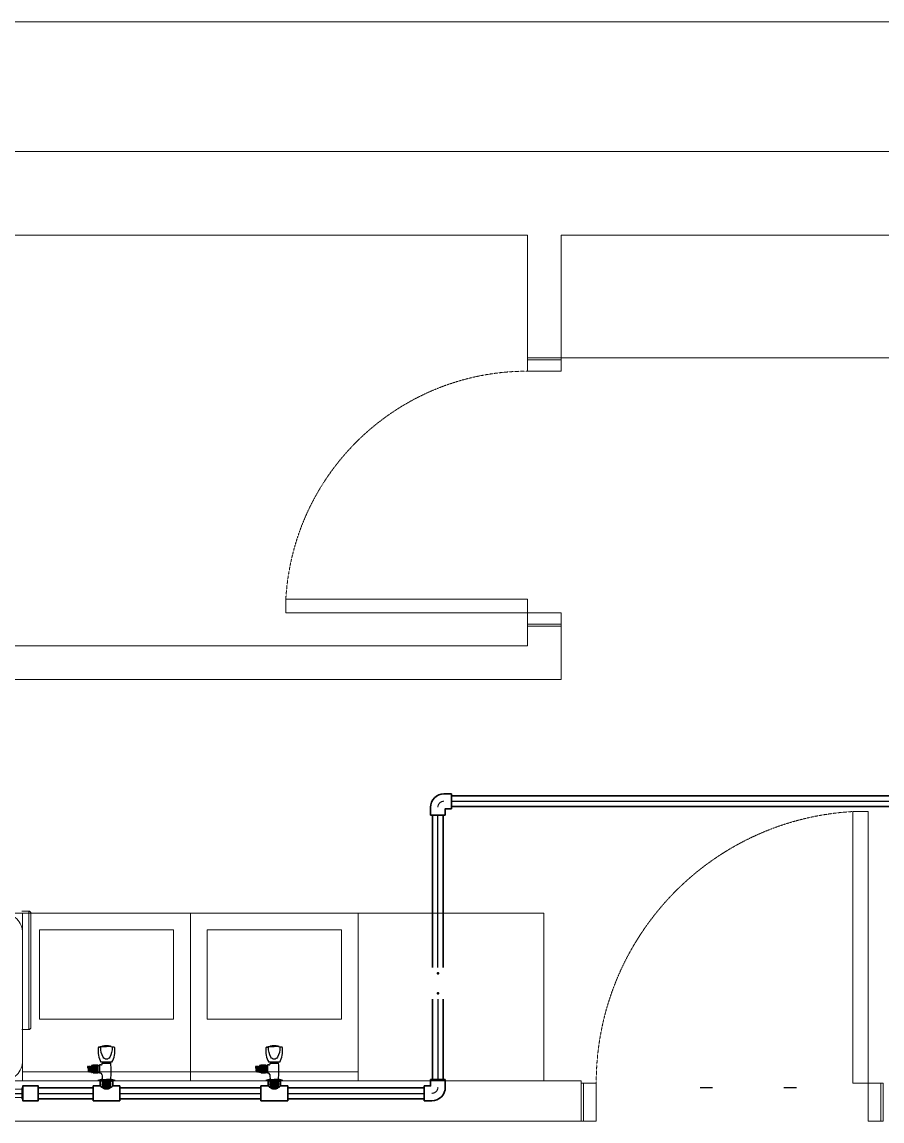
# Model space of a CAD drawing. Header units: metres. Extents: x 1587 to 89247, y -60 to 14723.
# Drawn here: x 4188 to 6750, y 10240 to 13516 of the extents above; entities that cross this region are included whole.
import ezdxf

# ---------------------------------------------------------------- set-up
doc = ezdxf.new("R2010")
doc.units = ezdxf.units.M
doc.header["$LTSCALE"] = 10
doc.set_wipeout_variables(frame=1)
doc.linetypes.add('AXES', pattern=[50.8, 31.75, -6.35, 6.35, -6.35])
doc.linetypes.add('HIDDEN4', pattern=[0.09375, 0.0625, -0.03125])
doc.layers.get('0').update_dxf_attribs({"color": 253, "lineweight": 0})
for name, color, linetype, lineweight in [('ConnectionPoints', 7, 'Continuous', 50), ('DIM1', 251, 'Continuous', 5), ('FIXTURES', 7, 'Continuous', 25), ('Furniture', 7, 'Continuous', 13)]:
    doc.layers.add(name, color=color, linetype=linetype, lineweight=lineweight)
for name, color, linetype in [('DETAIL', 2, 'Continuous'), ('SN-PV', 11, 'Continuous'), ('W-COW', 5, 'Continuous'), ('W-COW-25', 5, 'Continuous'), ('W-COW-25-SingleLine', 3, 'Continuous'), ('W-COW-32', 5, 'Continuous'), ('W-COW-32-SingleLine', 3, 'Continuous'), ('W-COW-40', 5, 'Continuous'), ('W-COW-40-SingleLine', 3, 'Continuous'), ('W-COW-thin', 7, 'Continuous'), ('W-HW1', 1, 'Continuous'), ('WC-DET1', 8, 'Continuous'), ('WC-DET2', 15, 'Continuous'), ('WC-OUTL', 7, 'Continuous')]:
    doc.layers.add(name, color=color, linetype=linetype)

# ---------------------------------------------------------------- blocks, each defined once
blk = doc.blocks.new('A$C244E5C3A')
at = {"layer": 'Furniture'}
blk.add_line((0.0372, 0), (0.0372, 0.7), dxfattribs=at)
for points in [[(0.7, 0), (0, 0), (0, 0.7), (0.7, 0.7)], [(0.63, 0.07), (0.2576, 0.07), (0.2576, 0.63), (0.63, 0.63)]]:
    blk.add_lwpolyline(points, close=True, dxfattribs=at)
blk = doc.blocks.new('mb-sink500x800')
at = {"color": 44, "linetype": 'ByBlock'}
for p, q in [((-184.7, -16.9), (-184.7, -253.1)), ((190.3, -16.9), (190.3, -253.1)), ((-302.5, -135), (-66.9, -135)), ((72.5, -135), (308.1, -135))]:
    blk.add_line(p, q, dxfattribs=at)
at = {"linetype": 'ByBlock'}
for points in [[(-400, -440), (-400, -60, -0.414214), (-340, 0), (340, 0, -0.414214), (400, -60), (400, -440, -0.414214), (340, -500), (-340, -500, -0.414214)], [(-350, -410), (-350, -90, -0.414214), (-310, -50), (-65, -50, -0.414214), (-25, -90), (-25, -410, -0.414214), (-65, -450), (-310, -450, -0.414214)], [(350, -410), (350, -90, 0.414214), (310, -50), (65, -50, 0.414214), (25, -90), (25, -410, 0.414214), (65, -450), (310, -450, 0.414214)]]:
    blk.add_lwpolyline(points, format="xyb", close=True, dxfattribs=at)
for centre in [(-184.7, -135), (190.3, -135)]:
    blk.add_circle(centre, 45, dxfattribs=at)
blk = doc.blocks.new('HEWH')
at = {"layer": 'Furniture', "lineweight": 9}
for points in [[(436.4, 0), (462.6, 0), (462.6, -220.5), (462.6, -441), (436.4, -441)], [(462.6, 0), (464, -0.1), (465.2, -0.5), (466.4, -1.2), (467.5, -2), (468.4, -3.1), (469, -4.3), (469.4, -5.5), (469.5, -6.9), (469.5, -7.1), (469.5, -7.9), (469.5, -9.1), (469.5, -10.8), (469.5, -12.9), (469.5, -15.5), (469.5, -18.6), (469.5, -22.2), (469.5, -26.2), (469.5, -30.6), (469.5, -35.5), (469.5, -40.8), (469.5, -46.5), (469.5, -52.6), (469.5, -59.1), (469.5, -65.9), (469.5, -73.1), (469.5, -80.6), (469.5, -88.5), (469.5, -96.6), (469.5, -105), (469.5, -113.7), (469.5, -122.6), (469.5, -131.8), (469.5, -141.1), (469.5, -150.6), (469.5, -160.3), (469.5, -170.2), (469.5, -180.1), (469.5, -190.1), (469.5, -200.2), (469.5, -210.3), (469.5, -220.5), (469.5, -230.7), (469.5, -240.8), (469.5, -250.9), (469.5, -260.9), (469.5, -270.9), (469.5, -280.7), (469.5, -290.4), (469.5, -299.9), (469.5, -309.3), (469.5, -318.4), (469.5, -327.3), (469.5, -336), (469.5, -344.4), (469.5, -352.6), (469.5, -360.4), (469.5, -367.9), (469.5, -375.1), (469.5, -382), (469.5, -388.4), (469.5, -394.5), (469.5, -400.2), (469.5, -405.5), (469.5, -410.4), (469.5, -414.8), (469.5, -418.8), (469.5, -422.4), (469.5, -425.5), (469.5, -428.1), (469.5, -430.3), (469.5, -432), (469.5, -433.2), (469.5, -433.9), (469.5, -434.1), (469.4, -435.5), (469, -436.8), (468.4, -438), (467.5, -439), (466.4, -439.8), (465.2, -440.5), (464, -440.9), (462.6, -441)]]:
    blk.add_lwpolyline(points, dxfattribs=at)
blk = doc.blocks.new('D.U.V 25mm')
blk.add_wipeout([(94, 12.5), (94, -12.5), (0, -12.5), (0, 12.5)]).dxf.layer = 'W-HW1'
at = {"layer": 'ConnectionPoints', "extrusion": (-1, 1.22465e-16, 0)}
blk.add_point((17, 0), dxfattribs=at)
at = {"layer": 'ConnectionPoints', "extrusion": (1, 0, 0)}
blk.add_point((77, 0), dxfattribs=at)
blk = doc.blocks.new('LAUNDRY FUCET')
at = {"layer": 'DETAIL', "color": 8}
blk.add_open_spline([(20.6, -11.8), (20.6, -11.8), (20.6, 11.8), (20.6, 11.8), (20.6, 11.8), (20.6, 11.8), (20.2, 12.2), (20.2, 12.2), (20.2, 12.2), (20.2, 12.2), (19.8, 11.4), (19.8, 11.4), (19.8, 11.4), (19.8, 11.4), (18.8, 13.1), (18.8, 13.1), (18.8, 13.1), (18.8, 13.1), (18.5, 13.1), (18.5, 13.1), (18.5, 13.1), (18.5, 13.1), (17.6, 11.4), (17.6, 11.4), (17.6, 11.4), (17.6, 11.4), (16.5, 13.1), (16.5, 13.1), (16.5, 13.1), (16.5, 13.1), (16.2, 13.1), (16.2, 13.1), (16.2, 13.1), (16.2, 13.1), (15.3, 11.4), (15.3, 11.4), (15.3, 11.4), (15.3, 11.4), (14.3, 13.1), (14.3, 13.1), (14.3, 13.1), (14.3, 13.1), (14, 13.1), (14, 13.1), (14, 13.1), (14, 13.1), (13, 11.4), (13, 11.4), (13, 11.4), (13, 11.4), (12, 13.1), (12, 13.1), (12, 13.1), (12, 13.1), (11.7, 13.1), (11.7, 13.1), (11.7, 13.1), (11.7, 13.1), (10.8, 11.4), (10.8, 11.4), (10.8, 11.4), (10.8, 11.4), (9.8, 13.1), (9.8, 13.1), (9.8, 13.1), (9.8, 13.1), (9.5, 13.1), (9.5, 13.1), (9.5, 13.1), (9.5, 13.1), (8.5, 11.4), (8.5, 11.4), (8.5, 11.4), (8.5, 11.4), (7.5, 13.1), (7.5, 13.1), (7.5, 13.1), (7.5, 13.1), (7.2, 13.1), (7.2, 13.1), (7.2, 13.1), (7.2, 13.1), (6.3, 11.4), (6.3, 11.4), (6.3, 11.4), (6.3, 11.4), (5.3, 13.1), (5.3, 13.1), (5.3, 13.1), (5.3, 13.1), (5, 13.1), (5, 13.1), (5, 13.1), (5, 13.1), (4.1, 11.4), (4.1, 11.4), (4.1, 11.4), (4.1, 11.4), (3, 13.1), (3, 13.1), (3, 13.1), (3, 13.1), (2.7, 13.1), (2.7, 13.1), (2.7, 13.1), (2.7, 13.1), (1.8, 11.5), (1.8, 11.5), (1.8, 11.5), (1.8, 11.5), (0.8, 13.1), (0.8, 13.1), (0.8, 13.1), (0.8, 13.1), (0.5, 13.1), (0.5, 13.1), (0.5, 13.1), (0.5, 13.1), (0, 12.2), (0, 12.2), (0, 12.2), (0, 12.2), (0, -12.6), (0, -12.6), (0, -12.6), (0, -12.6), (0.7, -11.4), (0.7, -11.4), (0.7, -11.4), (0.7, -11.4), (1.6, -13.1), (1.6, -13.1), (1.6, -13.1), (1.6, -13.1), (1.9, -13.1), (1.9, -13.1), (1.9, -13.1), (1.9, -13.1), (2.9, -11.4), (2.9, -11.4), (2.9, -11.4), (2.9, -11.4), (3.9, -13.1), (3.9, -13.1), (3.9, -13.1), (3.9, -13.1), (4.2, -13.1), (4.2, -13.1), (4.2, -13.1), (4.2, -13.1), (5.2, -11.4), (5.2, -11.4), (5.2, -11.4), (5.2, -11.4), (6.1, -13.1), (6.1, -13.1), (6.1, -13.1), (6.1, -13.1), (6.4, -13.1), (6.4, -13.1), (6.4, -13.1), (6.4, -13.1), (7.4, -11.4), (7.4, -11.4), (7.4, -11.4), (7.4, -11.4), (8.3, -13.1), (8.3, -13.1), (8.3, -13.1), (8.3, -13.1), (8.6, -13.1), (8.6, -13.1), (8.6, -13.1), (8.6, -13.1), (9.7, -11.4), (9.7, -11.4), (9.7, -11.4), (9.7, -11.4), (10.6, -13.1), (10.6, -13.1), (10.6, -13.1), (10.6, -13.1), (10.9, -13.1), (10.9, -13.1), (10.9, -13.1), (10.9, -13.1), (11.9, -11.4), (11.9, -11.4), (11.9, -11.4), (11.9, -11.4), (12.8, -13.1), (12.8, -13.1), (12.8, -13.1), (12.8, -13.1), (13.2, -13.1), (13.2, -13.1), (13.2, -13.1), (13.2, -13.1), (14.2, -11.4), (14.2, -11.4), (14.2, -11.4), (14.2, -11.4), (15.1, -13.1), (15.1, -13.1), (15.1, -13.1), (15.1, -13.1), (15.4, -13.1), (15.4, -13.1), (15.4, -13.1), (15.4, -13.1), (16.4, -11.4), (16.4, -11.4), (16.4, -11.4), (16.4, -11.4), (17.3, -13.1), (17.3, -13.1), (17.3, -13.1), (17.3, -13.1), (17.7, -13.1), (17.7, -13.1), (17.7, -13.1), (17.7, -13.1), (18.7, -11.4), (18.7, -11.4), (18.7, -11.4), (18.7, -11.4), (19.5, -12.9), (19.5, -12.9), (19.5, -12.9), (19.5, -12.9), (20.6, -11.8), (20.6, -11.8)], degree=3, knots=[0, 0, 0, 0, 0.017241, 0.017241, 0.017241, 0.017241, 0.034483, 0.034483, 0.034483, 0.034483, 0.051724, 0.051724, 0.051724, 0.051724, 0.068966, 0.068966, 0.068966, 0.068966, 0.086207, 0.086207, 0.086207, 0.086207, 0.103448, 0.103448, 0.103448, 0.103448, 0.12069, 0.12069, 0.12069, 0.12069, 0.137931, 0.137931, 0.137931, 0.137931, 0.155172, 0.155172, 0.155172, 0.155172, 0.172414, 0.172414, 0.172414, 0.172414, 0.189655, 0.189655, 0.189655, 0.189655, 0.206897, 0.206897, 0.206897, 0.206897, 0.224138, 0.224138, 0.224138, 0.224138, 0.241379, 0.241379, 0.241379, 0.241379, 0.258621, 0.258621, 0.258621, 0.258621, 0.275862, 0.275862, 0.275862, 0.275862, 0.293103, 0.293103, 0.293103, 0.293103, 0.310345, 0.310345, 0.310345, 0.310345, 0.327586, 0.327586, 0.327586, 0.327586, 0.344828, 0.344828, 0.344828, 0.344828, 0.362069, 0.362069, 0.362069, 0.362069, 0.37931, 0.37931, 0.37931, 0.37931, 0.396552, 0.396552, 0.396552, 0.396552, 0.413793, 0.413793, 0.413793, 0.413793, 0.431034, 0.431034, 0.431034, 0.431034, 0.448276, 0.448276, 0.448276, 0.448276, 0.465517, 0.465517, 0.465517, 0.465517, 0.482759, 0.482759, 0.482759, 0.482759, 0.5, 0.5, 0.5, 0.5, 0.517241, 0.517241, 0.517241, 0.517241, 0.534483, 0.534483, 0.534483, 0.534483, 0.551724, 0.551724, 0.551724, 0.551724, 0.568966, 0.568966, 0.568966, 0.568966, 0.586207, 0.586207, 0.586207, 0.586207, 0.603448, 0.603448, 0.603448, 0.603448, 0.62069, 0.62069, 0.62069, 0.62069, 0.637931, 0.637931, 0.637931, 0.637931, 0.655172, 0.655172, 0.655172, 0.655172, 0.672414, 0.672414, 0.672414, 0.672414, 0.689655, 0.689655, 0.689655, 0.689655, 0.706897, 0.706897, 0.706897, 0.706897, 0.724138, 0.724138, 0.724138, 0.724138, 0.741379, 0.741379, 0.741379, 0.741379, 0.758621, 0.758621, 0.758621, 0.758621, 0.775862, 0.775862, 0.775862, 0.775862, 0.793103, 0.793103, 0.793103, 0.793103, 0.810345, 0.810345, 0.810345, 0.810345, 0.827586, 0.827586, 0.827586, 0.827586, 0.844828, 0.844828, 0.844828, 0.844828, 0.862069, 0.862069, 0.862069, 0.862069, 0.87931, 0.87931, 0.87931, 0.87931, 0.896552, 0.896552, 0.896552, 0.896552, 0.913793, 0.913793, 0.913793, 0.913793, 0.931034, 0.931034, 0.931034, 0.931034, 0.948276, 0.948276, 0.948276, 0.948276, 0.965517, 0.965517, 0.965517, 0.965517, 0.982759, 0.982759, 0.982759, 0.982759, 1, 1, 1, 1], dxfattribs=at)
for points in [[(0.7, -11.4), (1.9, -8.5), (0.5, 8.3), (1.9, 11.5)], [(3, -11.4), (4.1, -8.5), (3.1, 8.5), (4.1, 11.5)], [(5.3, -11.4), (6.3, -8.5), (5.3, 8.5), (6.4, 11.5)], [(7.5, -11.4), (8.5, -8.5), (7.5, 8.5), (8.6, 11.5)], [(9.7, -11.4), (10.7, -8.5), (9.7, 8.5), (10.8, 11.5)], [(11.9, -11.4), (13, -8.5), (12, 8.5), (13.1, 11.5)], [(14.2, -11.4), (15.2, -8.5), (14.2, 8.5), (15.3, 11.5)], [(16.4, -11.4), (17.3, -8.9), (16.9, 10), (17.5, 11.5)], [(18.6, -11.4), (19.5, -8.9), (19.2, 10), (19.7, 11.5)]]:
    blk.add_open_spline(points, degree=3, dxfattribs=at)
at = {"layer": 'WC-DET1', "color": 7}
for p, q in [((-55.2, 10.1), (-55.2, -10.2)), ((-52.3, -12.6), (-52.3, 12.5)), ((-52.3, 10.1), (-52.3, -11.2)), ((-3.5, 12.3), (-3.5, 0)), ((-23.8, -25.6), (-46.4, -25.6)), ((-46, -25.6), (-45.4, -25.6)), ((-45.8, -20.5), (-35.1, -20.4)), ((-45.8, -25.6), (-24.5, -25.6)), ((-35.1, -20.4), (-24.5, -20.4)), ((-3.5, -12.2), (-3.5, 0)), ((-3.5, -12.2), (-3.5, -10.7)), ((-24.9, -40.7), (-45.4, -40.7))]:
    blk.add_line(p, q, dxfattribs=at)
at = {"layer": 'WC-DET2'}
for p, q in [((-102.2, 12), (-102.2, -0.2)), ((-102.2, -12.5), (-102.2, -0.2)), ((-47.1, -26.2), (-23.2, -26.2)), ((-46.4, -25.6), (-45.8, -26.2)), ((-45.8, -20.5), (-45, -21.3)), ((-45.8, -21.3), (-24.5, -21.3)), ((-45.2, -25.6), (-45.8, -26.2)), ((-45.8, -39.4), (-45.8, -26.2)), ((-45.8, -39.4), (-45.8, -26.2)), ((-45.2, -25.6), (-44.6, -26.2)), ((-45, -25.6), (-45, -21.3)), ((-43.9, -25.6), (-44.6, -26.2)), ((-44.6, -39.4), (-44.6, -26.2)), ((-44.6, -39.4), (-44.6, -26.2)), ((-43.9, -25.6), (-43.3, -26.2)), ((-42.7, -25.6), (-43.3, -26.2)), ((-43.3, -39.4), (-43.3, -26.2)), ((-43.3, -39.4), (-43.3, -26.2)), ((-42.7, -25.6), (-42.1, -26.2)), ((-41.4, -25.6), (-42.1, -26.2)), ((-42, -39.4), (-42.1, -26.2)), ((-42, -39.4), (-42.1, -26.2)), ((-41.4, -25.6), (-40.8, -26.2)), ((-40.2, -25.6), (-40.8, -26.2)), ((-40.8, -39.4), (-40.8, -26.2)), ((-40.8, -39.4), (-40.8, -26.2)), ((-40.2, -25.6), (-39.5, -26.2)), ((-38.9, -25.6), (-39.5, -26.2)), ((-39.5, -39.4), (-39.5, -26.2)), ((-39.5, -39.4), (-39.5, -26.2)), ((-38.9, -25.6), (-38.3, -26.2)), ((-37.7, -25.6), (-38.3, -26.2)), ((-38.3, -39.4), (-38.3, -26.2)), ((-38.3, -39.4), (-38.3, -26.2)), ((-37.7, -25.6), (-37, -26.2)), ((-36.4, -25.6), (-37, -26.2)), ((-37, -39.4), (-37, -26.2)), ((-37, -39.4), (-37, -26.2)), ((-36.4, -25.6), (-35.8, -26.2)), ((-35.1, -25.6), (-35.8, -26.2)), ((-35.8, -39.4), (-35.8, -26.2)), ((-35.8, -39.4), (-35.8, -26.2)), ((-35.1, -25.6), (-34.5, -26.2)), ((-33.9, -25.6), (-34.5, -26.2)), ((-34.5, -39.4), (-34.5, -26.2)), ((-34.5, -39.4), (-34.5, -26.2)), ((-33.9, -25.6), (-33.3, -26.2)), ((-32.6, -25.6), (-33.3, -26.2)), ((-33.3, -39.4), (-33.3, -26.2)), ((-33.3, -39.4), (-33.3, -26.2)), ((-32.6, -25.6), (-32, -26.2)), ((-31.4, -25.6), (-32, -26.2)), ((-32, -39.4), (-32, -26.2)), ((-32, -39.4), (-32, -26.2)), ((-31.4, -25.6), (-30.7, -26.2)), ((-30.1, -25.6), (-30.7, -26.2)), ((-30.7, -39.4), (-30.7, -26.2)), ((-30.7, -39.4), (-30.7, -26.2)), ((-30.1, -25.6), (-29.5, -26.2)), ((-28.9, -25.6), (-29.5, -26.2)), ((-29.5, -39.4), (-29.5, -26.2)), ((-29.5, -39.4), (-29.5, -26.2)), ((-28.9, -25.6), (-28.2, -26.2)), ((-27.6, -25.6), (-28.2, -26.2)), ((-28.2, -39.4), (-28.2, -26.2)), ((-28.2, -39.4), (-28.2, -26.2)), ((-27.6, -25.6), (-27, -26.2)), ((-26.3, -25.6), (-27, -26.2)), ((-27, -39.4), (-27, -26.2)), ((-27, -39.4), (-27, -26.2)), ((-26.3, -25.6), (-25.7, -26.2)), ((-25.1, -25.6), (-25.7, -26.2)), ((-25.7, -39.4), (-25.7, -26.2)), ((-25.7, -39.4), (-25.7, -26.2)), ((-24.5, -20.4), (-25.3, -21.3)), ((-25.3, -25.6), (-25.3, -21.3)), ((-25.1, -25.6), (-24.5, -26.2)), ((-23.8, -25.6), (-24.5, -26.2)), ((-24.5, -39.4), (-24.5, -26.2)), ((-24.5, -39.4), (-24.5, -26.2)), ((-47.1, -39.4), (-23.2, -39.4)), ((-45.8, -39.4), (-46.4, -40)), ((-45.8, -39.4), (-46.4, -40)), ((-45.8, -39.4), (-45.2, -40)), ((-45.8, -39.4), (-45.2, -40)), ((-44.6, -39.4), (-45.2, -40)), ((-44.6, -39.4), (-43.9, -40)), ((-43.3, -39.4), (-43.9, -40)), ((-36.2, -44.5), (-43.7, -45.9)), ((-25.4, -44.5), (-43.7, -47.8)), ((-26.1, -48.5), (-43.7, -51.6)), ((-26.1, -50.4), (-43.7, -53.5)), ((-43.3, -39.4), (-42.7, -40)), ((-42, -39.4), (-42.7, -40)), ((-42, -39.4), (-41.4, -40)), ((-40.8, -39.4), (-41.4, -40)), ((-40.8, -39.4), (-41.4, -40)), ((-40.8, -39.4), (-40.2, -40)), ((-40.8, -39.4), (-40.2, -40)), ((-39.5, -39.4), (-40.2, -40)), ((-39.5, -39.4), (-38.9, -40)), ((-38.3, -39.4), (-38.9, -40)), ((-38.3, -39.4), (-37.6, -40)), ((-37, -39.4), (-37.6, -40)), ((-37, -39.4), (-36.4, -40)), ((-35.8, -39.4), (-36.4, -40)), ((-35.8, -39.4), (-36.4, -40)), ((-35.8, -39.4), (-35.1, -40)), ((-35.8, -39.4), (-35.1, -40)), ((-34.5, -39.4), (-35.1, -40)), ((-34.5, -39.4), (-33.9, -40)), ((-33.3, -39.4), (-33.9, -40)), ((-33.3, -39.4), (-32.6, -40)), ((-32, -39.4), (-32.6, -40)), ((-32, -39.4), (-31.4, -40)), ((-30.7, -39.4), (-31.4, -40)), ((-30.7, -39.4), (-31.4, -40)), ((-30.7, -39.4), (-30.1, -40)), ((-30.7, -39.4), (-30.1, -40)), ((-29.5, -39.4), (-30.1, -40)), ((-29.5, -39.4), (-28.9, -40)), ((-28.2, -39.4), (-28.9, -40)), ((-28.2, -39.4), (-27.6, -40)), ((-27, -39.4), (-27.6, -40)), ((-27, -39.4), (-27.6, -40)), ((-27, -39.4), (-26.3, -40)), ((-27, -39.4), (-26.3, -40)), ((-25.7, -39.4), (-26.3, -40)), ((-25.7, -39.4), (-25.1, -40)), ((-24.5, -39.4), (-25.1, -40)), ((-24.5, -39.4), (-23.8, -40))]:
    blk.add_line(p, q, dxfattribs=at)
at = {"layer": 'WC-DET2', "linetype": 'Continuous'}
for p, q in [((-43.7, -45.9), (-43.7, -44.5)), ((-43.7, -51.6), (-43.7, -47.8)), ((-43.7, -55.3), (-43.7, -53.5)), ((-42.4, -47.5), (-42.4, -45.6)), ((-42.4, -53.3), (-42.4, -51.4)), ((-27.3, -44.9), (-27.3, -44.5)), ((-27.3, -50.6), (-27.3, -48.7)), ((-26.1, -48.5), (-26.1, -44.5)), ((-26.1, -52.4), (-26.1, -50.4))]:
    blk.add_line(p, q, dxfattribs=at)
at = {"layer": 'WC-DET2'}
for points in [[(-100.1, 16.7, -0.140491), (-70, 9.5, -0.57735), (-70, -9.9, -0.140491), (-100.1, -17.2, -0.140491)], [(-43.7, -55.3), (-40.5, -56.3, 0.280999), (-37.9, -55.7), (-37.3, -55.1, -0.244263), (-35, -54.4), (-31.5, -55.1, 0.270546), (-29.1, -54.2), (-28.3, -53.3, -0.235106), (-26.2, -52.4), (-26.1, -52.4)]]:
    blk.add_lwpolyline(points, format="xyb", dxfattribs=at)
for centre, radius, start, end in [((-30.9, -0.2), 71.3, 166.2733, 193.7685), ((-25, -44.8), 0.377, 109.4921, 180.0209)]:
    blk.add_arc(centre, radius, start, end, dxfattribs=at)
at = {"layer": 'WC-OUTL', "linetype": 'Continuous'}
for p, q in [((-102.4, 12), (-102.2, 12)), ((-102.4, -12.5), (-102.2, -12.5))]:
    blk.add_line(p, q, dxfattribs=at)
at = {"layer": 'WC-OUTL'}
for p, q in [((-102.2, 14.3), (-100.2, 22.9)), ((-102.2, 14.3), (-102.2, 12)), ((-100.1, 23.1), (-100.1, 16.7)), ((-55.2, 16.1), (-55.2, 10.1)), ((-53.3, 10.1), (-55.2, 10.1)), ((-52.3, 12.3), (-52.3, 11.2)), ((-52.3, 11.2), (-52.3, 10.1)), ((-3.5, 10.7), (-3.5, 12.3)), ((-0.4, 25.5), (0, 25.5)), ((0, 25.5), (0, -25.5)), ((-102.2, -14.8), (-102.2, -12.5)), ((-102.2, -14.8), (-100.2, -23.4)), ((-100.1, -17.2), (-100.1, -23.6)), ((-100.1, -23.6), (-100.1, -20.6)), ((-53.3, -10.2), (-55.2, -10.2)), ((-55.2, -10.2), (-55.2, -16.6)), ((-55.2, -12.5), (-55.2, -16.6)), ((-52.3, -11.2), (-52.3, -12.3)), ((-47.4, -16.6), (-47.4, -20.5)), ((-47.4, -20.5), (-45.8, -20.5)), ((-46.4, -25.6), (-47.1, -26.2)), ((-47.1, -39.4), (-47.1, -26.2)), ((-47.1, -39.4), (-47.1, -26.2)), ((-46.4, -25.6), (-45.8, -25.6)), ((-45.8, -25.6), (-45.8, -20.5)), ((-45.8, -23.5), (-45.8, -25.6)), ((-45.8, -25.6), (-45.8, -25.6)), ((-24.5, -25.6), (-24.5, -20.4)), ((-24.5, -20.4), (-22.9, -20.4)), ((-24.5, -25.6), (-23.8, -25.6)), ((-23.8, -25.6), (-23.2, -26.2)), ((-23.2, -39.4), (-23.2, -26.2)), ((-23.2, -39.4), (-23.2, -26.2)), ((-22.9, -17.7), (-22.9, -20.4)), ((-0.4, -25.5), (0, -25.5)), ((-47.1, -39.4), (-45.8, -40.7)), ((-45.4, -40.7), (-45.8, -40.7)), ((-45.4, -40.7), (-45.4, -44.2)), ((-45, -44.5), (-25.4, -44.5)), ((-24.9, -40.7), (-24.9, -44.1)), ((-24.5, -40.7), (-24.9, -40.7)), ((-23.2, -39.4), (-24.5, -40.7))]:
    blk.add_line(p, q, dxfattribs=at)
for centre, radius, start, end in [((-37.7, -0.2), 66.3, 169.7505, 190.2914), ((-102.4, 11.5), 0.51, 90.0209, 169.7505), ((-98.2, 22.4), 2.04, 97.0303, 167.0209), ((-89.7, -46.5), 71.4, 61.1359, 97.0303), ((-53.3, 11.2), 1.02, 270.0209, 0.0209), ((-28.7, -180), 193.9, 82.5359, 96.9891), ((27.1, 12.1), 30.6, 153.9931, 179.5796), ((-102.4, -12), 0.51, 190.2914, 270.0209), ((-98.2, -22.9), 2.04, 193.0209, 263.0116), ((-89.7, 46), 71.4, 263.0116, 298.906), ((-53.3, -11.2), 1.02, 0.0209, 90.0209), ((-51.5, -16.6), 4.08, 0.0209, 101.8787), ((-18.8, -17.7), 4.08, 92.6946, 180.0209), ((-28.1, 180.1), 193.9, 272.6946, 277.2928), ((27.1, -12.2), 30.6, 180.1637, 205.8674), ((-45, -44.2), 0.365, 180.0209, 270.0209), ((-25.4, -44.3), 0.251, 270.0209, 0.0209), ((-25.3, -44.1), 0.377, 289.4921, 0.0209)]:
    blk.add_arc(centre, radius, start, end, dxfattribs=at)

msp = doc.modelspace()

# ---------------------------------------------------------------- linework, layer by layer
for p, q in [((15154.2, 13516.2), (1587.2, 13516.2)), ((2617.6, 13130.3), (12093.9, 13130.3)), ((2867.6, 12880.3), (5694.1, 12880.3)), ((5694.1, 12880.3), (5694.1, 12515.4)), ((5794.1, 12880.3), (5794.1, 12515.4)), ((5794.1, 12880.3), (6873.9, 12880.3)), ((5794.1, 12515.4), (5694.1, 12515.4)), ((5794.1, 12515.4), (6873.9, 12515.4)), ((5694.1, 11715.4), (5694.1, 11656.5)), ((5794.1, 11715.4), (5694.1, 11715.4)), ((5794.1, 11556.5), (5794.1, 11715.4)), ((5694.1, 11656.5), (2867.6, 11656.5)), ((5794.1, 11556.5), (2867.6, 11556.5)), ((5742.8, 10860.3), (3247.6, 10860.3)), ((5742.8, 10860.3), (5742.8, 10360.3)), ((5853.9, 10360.3), (2747.6, 10360.3)), ((5853.9, 10240.3), (5853.9, 10360.3)), ((5853.9, 10240.3), (2117.6, 10240.3))]:
    msp.add_line(p, q)
for points in [[(5794.1, 12515.4), (5794.1, 12509.3), (5694.1, 12509.3), (5694.1, 12515.4)], [(5794.1, 11721.4), (5794.1, 11715.4), (5694.1, 11715.4), (5694.1, 11721.4)], [(5853.9, 10240.3), (5860.8, 10240.3), (5860.8, 10352.8), (5853.9, 10352.8)], [(6747.1, 10240.3), (6753.9, 10240.3), (6753.9, 10352.8), (6747.1, 10352.8)]]:
    msp.add_lwpolyline(points, close=True)
for points in [[(5794.1, 12509.3), (5794.1, 12475.4), (5694.1, 12475.4), (5694.1, 12509.3)], [(5694.1, 12509.3), (5794.1, 12509.3)], [(5694.1, 11721.4), (5694.1, 11795.4), (4974.1, 11795.4), (4974.1, 11755.4), (5794.1, 11755.4), (5794.1, 11721.4)], [(5694.1, 11721.4), (5794.1, 11721.4)], [(6747.1, 10352.8), (6663.9, 10352.8), (6663.9, 11162.8), (6708.9, 11162.8), (6708.9, 10240.3), (6747.1, 10240.3)], [(5860.8, 10240.3), (5898.9, 10240.3), (5898.9, 10352.8), (5860.8, 10352.8)], [(5860.8, 10352.8), (5860.8, 10240.3)], [(6747.1, 10352.8), (6747.1, 10240.3)]]:
    msp.add_lwpolyline(points)
at = {"linetype": 'HIDDEN4'}
for centre, radius, start, end in [((5694.1, 11754.2), 721.2, 90, 176.7268), ((6710.2, 10352.8), 811.3, 93.2732, 180)]:
    msp.add_arc(centre, radius, start, end, dxfattribs=at)
at = {"layer": 'W-COW', "lineweight": 35}
for p, q in [((5468.1, 11171.3), (5468.1, 11215.3)), ((5449.1, 11152.3), (5405.1, 11152.3)), ((4421.3, 10344.8), (4421.3, 10360.3)), ((4458.3, 10344.8), (4458.3, 10360.3)), ((4921.3, 10344.8), (4921.3, 10360.3)), ((4958.3, 10344.8), (4958.3, 10360.3)), ((5405.2, 10363.8), (5449.2, 10363.8)), ((4188, 10338.8), (4188, 10306.8)), ((4236.4, 10306.8), (4236.4, 10338.8)), ((4399.8, 10300.8), (4399.8, 10344.8)), ((4399.8, 10344.8), (4421.3, 10344.8)), ((4479.8, 10344.8), (4458.3, 10344.8)), ((4479.8, 10344.8), (4479.8, 10300.8)), ((4899.8, 10300.8), (4899.8, 10344.8)), ((4899.8, 10344.8), (4921.3, 10344.8)), ((4979.8, 10344.8), (4958.3, 10344.8)), ((4979.8, 10344.8), (4979.8, 10300.8)), ((5386.2, 10344.8), (5386.2, 10300.8)), ((4479.8, 10300.8), (4399.8, 10300.8)), ((4979.8, 10300.8), (4899.8, 10300.8))]:
    msp.add_line(p, q, dxfattribs=at)
for points in [[(5405.1, 11152.3), (5405.1, 11175.3, -0.414214), (5445.1, 11215.3), (5468.1, 11215.3)], [(5386.2, 10300.8), (5409.2, 10300.8, 0.414214), (5449.2, 10340.8), (5449.2, 10363.8)]]:
    msp.add_lwpolyline(points, format="xyb", dxfattribs=at)
for points in [[(5449.1, 11152.3), (5449.1, 11171.3), (5468.1, 11171.3)], [(5386.2, 10344.8), (5405.2, 10344.8), (5405.2, 10363.8)], [(4190.4, 10338.8), (4188, 10338.8), (4188, 10306.8), (4190.4, 10306.8), (4190.4, 10300.8), (4236.4, 10300.8), (4236.4, 10344.8), (4190.4, 10344.8), (4190.4, 10306.8)]]:
    msp.add_lwpolyline(points, dxfattribs=at)
for points in [[(4421.3, 10344.8), (4423.8, 10342.7), (4430.5, 10337.9), (4439.8, 10334.7), (4449, 10337.9), (4455.8, 10342.7), (4458.3, 10344.8)], [(4921.3, 10344.8), (4923.8, 10342.7), (4930.5, 10337.9), (4939.8, 10334.7), (4949, 10337.9), (4955.8, 10342.7), (4958.3, 10344.8)]]:
    msp.add_open_spline(points, degree=3, dxfattribs=at)
at = {"layer": 'W-COW-25', "lineweight": 9}
for p, q in [((3897.8, 10335.3), (4188, 10335.3)), ((3897.8, 10310.3), (4188, 10310.3))]:
    msp.add_line(p, q, dxfattribs=at)
at = {"layer": 'W-COW-25-SingleLine'}
msp.add_line((3897.8, 10322.8), (4188, 10322.8), dxfattribs=at)
at = {"layer": 'W-COW-32', "lineweight": 35}
for p, q in [((5468.1, 11209.3), (7496.4, 11209.3)), ((5468.1, 11177.3), (7496.4, 11177.3)), ((4236.4, 10338.8), (4399.8, 10338.8)), ((4479.8, 10338.8), (4899.8, 10338.8)), ((4979.8, 10338.8), (5386.2, 10338.8)), ((4236.4, 10306.8), (4399.8, 10306.8)), ((4479.8, 10306.8), (4899.8, 10306.8)), ((4979.8, 10306.8), (5386.2, 10306.8))]:
    msp.add_line(p, q, dxfattribs=at)
at = {"layer": 'W-COW-32-SingleLine'}
for p, q in [((5468.1, 11193.3), (7496.4, 11193.3)), ((4236.4, 10322.8), (4399.8, 10322.8)), ((4479.8, 10322.8), (4899.8, 10322.8)), ((4979.8, 10322.8), (5386.2, 10322.8))]:
    msp.add_line(p, q, dxfattribs=at)
at = {"layer": 'W-COW-40', "lineweight": 35}
for p, q in [((4421.3, 10360.3), (4458.3, 10360.3)), ((4921.3, 10360.3), (4958.3, 10360.3))]:
    msp.add_line(p, q, dxfattribs=at)
at = {"layer": 'W-COW-40-SingleLine'}
for p, q in [((6208.4, 10340.3), (6245.4, 10340.3)), ((6458.4, 10340.3), (6495.4, 10340.3))]:
    msp.add_line(p, q, dxfattribs=at)
at = {"layer": 'W-COW-thin', "linetype": 'AXES', "lineweight": 20, "ltscale": 1.032}
for centre, start, end in [((5445.1, 11175.3), 90, 180), ((5409.2, 10340.8), 270, 360)]:
    msp.add_arc(centre, 18, start, end, dxfattribs=at)

# ---------------------------------------------------------------- block references
at = {"layer": 'DIM1', "lineweight": 9, "xscale": 0.8, "yscale": 0.8, "zscale": 0.8}
msp.add_blockref('HEWH', (3838.6, 10865.8), dxfattribs=at)
at = {"layer": 'FIXTURES', "lineweight": 9, "rotation": 89.99999999999999}
msp.add_blockref('D.U.V 25mm', (5427.2, 10603.7), dxfattribs=at)
at = {"layer": 'Furniture', "lineweight": 9, "xscale": -1, "rotation": 180}
msp.add_blockref('mb-sink500x800', (3789.8, 10360.3), dxfattribs=at)
at = {"layer": 'Furniture', "lineweight": 9, "xscale": 714.2857142857607, "yscale": 714.2857142857607, "zscale": 714.2857142857607, "rotation": 90.00000000000001}
for p in [(4689.8, 10360.3), (5189.8, 10360.3)]:
    msp.add_blockref('A$C244E5C3A', p, dxfattribs=at)
at = {"layer": 'SN-PV', "lineweight": 9, "rotation": 270}
for p in [(4439.8, 10360.3), (4939.8, 10360.3)]:
    msp.add_blockref('LAUNDRY FUCET', p, dxfattribs=at)

# ---------------------------------------------------------------- next in the draw order: linework, layer by layer
at = {"layer": 'W-COW-32', "lineweight": 35}
for p, q in [((5411.1, 10697.7), (5411.1, 11152.3)), ((5443.1, 10697.7), (5443.1, 11152.3)), ((5411.2, 10603.7), (5411.2, 10363.8)), ((5443.2, 10603.7), (5443.2, 10363.8))]:
    msp.add_line(p, q, dxfattribs=at)
at = {"layer": 'W-COW-32-SingleLine'}
for p, q in [((5427.1, 10697.7), (5427.1, 11152.3)), ((5427.2, 10603.7), (5427.2, 10363.8))]:
    msp.add_line(p, q, dxfattribs=at)

doc.saveas('drawing.dxf')
